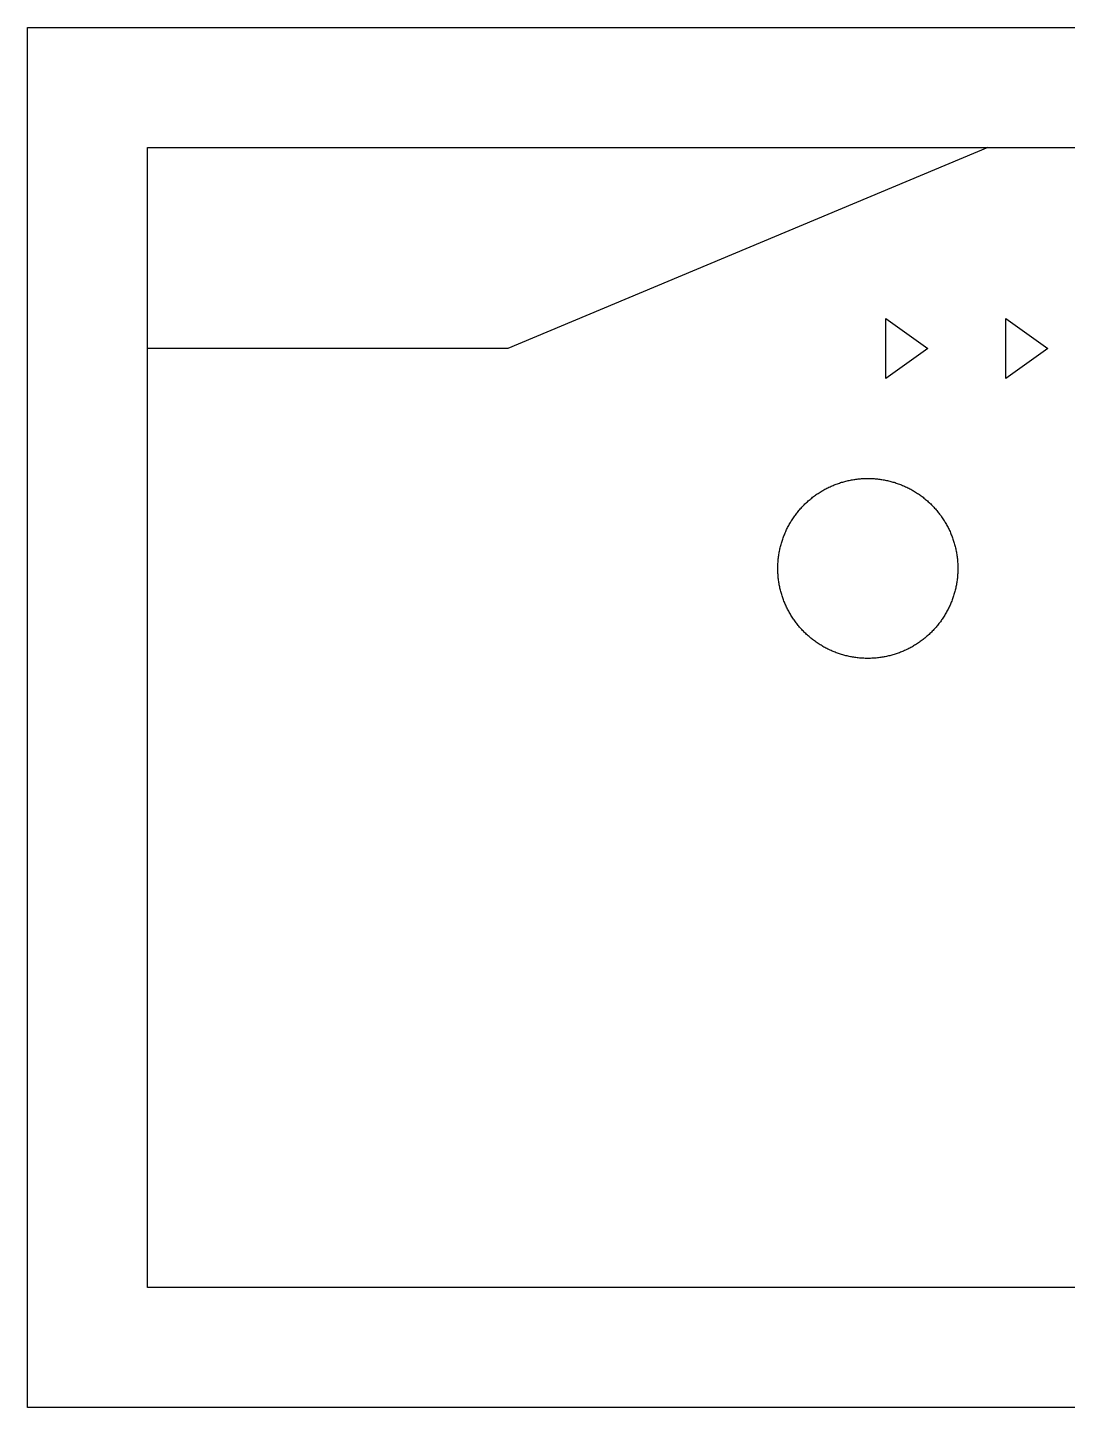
# Model space of a CAD drawing. Extents: x -22000 to 22000, y -14875 to 8125.
# Drawn here: x -22000 to -4675, y -14875 to 8125 of the extents above; entities that cross this region are included whole.
import ezdxf

# ---------------------------------------------------------------- set-up
doc = ezdxf.new("R2010")
doc.units = 0
for name, color, linetype in [('L130D0_Layer1', 6, 'CONTINUOUS'), ('L131D0_Via1-2', 5, 'CONTINUOUS'), ('L133D0_IOs', 2, 'CONTINUOUS'), ('L134D0_PDMS', 1, 'CONTINUOUS'), ('L135D0_MouldEdge', 3, 'CONTINUOUS')]:
    doc.layers.add(name, color=color, linetype=linetype)

msp = doc.modelspace()

# ---------------------------------------------------------------- linework, layer by layer
at = {"layer": 'L130D0_Layer1'}
for points in [[(-20000, 2775), (-20000, 6125), (-6000, 6125), (-14000, 2775)], [(-7700, 2275), (-7700, 3275), (-7000, 2775)], [(-5700, 2275), (-5700, 3275), (-5000, 2775)]]:
    msp.add_lwpolyline(points, close=True, dxfattribs=at)
at = {"layer": 'L131D0_Via1-2'}
msp.add_lwpolyline([(-8009.425, -2390), (-8028.273, -2389.763), (-8047.117, -2389.289), (-8065.953, -2388.579), (-8084.779, -2387.632), (-8103.592, -2386.448), (-8122.388, -2385.028), (-8141.165, -2383.372), (-8159.92, -2381.481), (-8178.649, -2379.353), (-8197.35, -2376.991), (-8216.02, -2374.393), (-8234.656, -2371.562), (-8253.255, -2368.496), (-8271.814, -2365.197), (-8290.33, -2361.665), (-8308.8, -2357.9), (-8327.221, -2353.904), (-8345.591, -2349.677), (-8363.906, -2345.219), (-8382.164, -2340.531), (-8400.361, -2335.614), (-8418.495, -2330.469), (-8436.563, -2325.096), (-8454.562, -2319.497), (-8472.489, -2313.672), (-8490.342, -2307.623), (-8508.117, -2301.349), (-8525.812, -2294.853), (-8543.424, -2288.134), (-8560.95, -2281.195), (-8578.387, -2274.036), (-8595.734, -2266.659), (-8612.986, -2259.064), (-8630.141, -2251.254), (-8647.197, -2243.228), (-8664.15, -2234.988), (-8680.999, -2226.536), (-8697.74, -2217.873), (-8714.371, -2209.001), (-8730.89, -2199.92), (-8747.292, -2190.632), (-8763.577, -2181.139), (-8779.741, -2171.441), (-8795.782, -2161.542), (-8811.698, -2151.442), (-8827.485, -2141.142), (-8843.142, -2130.645), (-8858.665, -2119.952), (-8874.053, -2109.065), (-8889.303, -2097.986), (-8904.412, -2086.715), (-8919.379, -2075.256), (-8934.2, -2063.609), (-8948.874, -2051.778), (-8963.398, -2039.762), (-8977.77, -2027.565), (-8991.987, -2015.189), (-9006.048, -2002.635), (-9019.95, -1989.905), (-9033.691, -1977.001), (-9047.269, -1963.926), (-9060.681, -1950.681), (-9073.926, -1937.269), (-9087.001, -1923.691), (-9099.905, -1909.95), (-9112.635, -1896.048), (-9125.189, -1881.987), (-9137.565, -1867.77), (-9149.762, -1853.398), (-9161.778, -1838.874), (-9173.609, -1824.2), (-9185.256, -1809.379), (-9196.715, -1794.412), (-9207.986, -1779.303), (-9219.065, -1764.053), (-9229.952, -1748.665), (-9240.645, -1733.142), (-9251.142, -1717.485), (-9261.442, -1701.698), (-9271.542, -1685.782), (-9281.441, -1669.741), (-9291.139, -1653.577), (-9300.632, -1637.292), (-9309.92, -1620.89), (-9319.001, -1604.371), (-9327.873, -1587.74), (-9336.536, -1570.999), (-9344.988, -1554.15), (-9353.228, -1537.197), (-9361.254, -1520.141), (-9369.064, -1502.986), (-9376.659, -1485.734), (-9384.036, -1468.387), (-9391.195, -1450.95), (-9398.134, -1433.424), (-9404.853, -1415.812), (-9411.349, -1398.117), (-9417.623, -1380.342), (-9423.672, -1362.489), (-9429.497, -1344.562), (-9435.096, -1326.563), (-9440.469, -1308.495), (-9445.614, -1290.361), (-9450.531, -1272.164), (-9455.219, -1253.906), (-9459.677, -1235.591), (-9463.904, -1217.221), (-9467.9, -1198.8), (-9471.665, -1180.33), (-9475.197, -1161.814), (-9478.496, -1143.255), (-9481.562, -1124.656), (-9484.393, -1106.02), (-9486.991, -1087.35), (-9489.353, -1068.649), (-9491.481, -1049.92), (-9493.372, -1031.165), (-9495.028, -1012.388), (-9496.448, -993.592), (-9497.632, -974.779), (-9498.579, -955.953), (-9499.289, -937.117), (-9499.763, -918.273), (-9500, -899.425), (-9500, -880.575), (-9499.763, -861.727), (-9499.289, -842.883), (-9498.579, -824.047), (-9497.632, -805.221), (-9496.448, -786.408), (-9495.028, -767.612), (-9493.372, -748.835), (-9491.481, -730.08), (-9489.353, -711.351), (-9486.991, -692.65), (-9484.393, -673.98), (-9481.562, -655.344), (-9478.496, -636.745), (-9475.197, -618.186), (-9471.665, -599.67), (-9467.9, -581.2), (-9463.904, -562.779), (-9459.677, -544.409), (-9455.219, -526.094), (-9450.531, -507.836), (-9445.614, -489.639), (-9440.469, -471.505), (-9435.096, -453.437), (-9429.497, -435.438), (-9423.672, -417.511), (-9417.623, -399.658), (-9411.349, -381.883), (-9404.853, -364.188), (-9398.134, -346.576), (-9391.195, -329.05), (-9384.036, -311.613), (-9376.659, -294.266), (-9369.064, -277.014), (-9361.254, -259.859), (-9353.228, -242.803), (-9344.988, -225.85), (-9336.536, -209.001), (-9327.873, -192.26), (-9319.001, -175.629), (-9309.92, -159.11), (-9300.632, -142.708), (-9291.139, -126.423), (-9281.441, -110.259), (-9271.542, -94.218), (-9261.442, -78.302), (-9251.142, -62.515), (-9240.645, -46.858), (-9229.952, -31.335), (-9219.065, -15.947), (-9207.986, -0.697), (-9196.715, 14.412), (-9185.256, 29.379), (-9173.609, 44.2), (-9161.778, 58.874), (-9149.762, 73.398), (-9137.565, 87.77), (-9125.189, 101.987), (-9112.635, 116.048), (-9099.905, 129.95), (-9087.001, 143.691), (-9073.926, 157.269), (-9060.681, 170.681), (-9047.269, 183.926), (-9033.691, 197.001), (-9019.95, 209.905), (-9006.048, 222.635), (-8991.987, 235.189), (-8977.77, 247.565), (-8963.398, 259.762), (-8948.874, 271.778), (-8934.2, 283.609), (-8919.379, 295.256), (-8904.412, 306.715), (-8889.303, 317.986), (-8874.053, 329.065), (-8858.665, 339.952), (-8843.142, 350.645), (-8827.485, 361.142), (-8811.698, 371.442), (-8795.782, 381.542), (-8779.741, 391.441), (-8763.577, 401.139), (-8747.292, 410.632), (-8730.89, 419.92), (-8714.371, 429.001), (-8697.74, 437.873), (-8680.999, 446.536), (-8664.15, 454.988), (-8647.197, 463.228), (-8630.141, 471.254), (-8612.986, 479.064), (-8595.734, 486.659), (-8578.387, 494.036), (-8560.95, 501.195), (-8543.424, 508.134), (-8525.812, 514.853), (-8508.117, 521.349), (-8490.342, 527.623), (-8472.489, 533.672), (-8454.562, 539.497), (-8436.563, 545.096), (-8418.495, 550.469), (-8400.361, 555.614), (-8382.164, 560.531), (-8363.906, 565.219), (-8345.591, 569.677), (-8327.221, 573.904), (-8308.8, 577.9), (-8290.33, 581.665), (-8271.814, 585.197), (-8253.255, 588.496), (-8234.656, 591.562), (-8216.02, 594.393), (-8197.35, 596.991), (-8178.649, 599.353), (-8159.92, 601.481), (-8141.165, 603.372), (-8122.388, 605.028), (-8103.592, 606.448), (-8084.779, 607.632), (-8065.953, 608.579), (-8047.117, 609.289), (-8028.273, 609.763), (-8009.425, 610), (-7990.575, 610), (-7971.727, 609.763), (-7952.883, 609.289), (-7934.047, 608.579), (-7915.221, 607.632), (-7896.408, 606.448), (-7877.612, 605.028), (-7858.835, 603.372), (-7840.08, 601.481), (-7821.351, 599.353), (-7802.65, 596.991), (-7783.98, 594.393), (-7765.344, 591.562), (-7746.745, 588.496), (-7728.186, 585.197), (-7709.67, 581.665), (-7691.2, 577.9), (-7672.779, 573.904), (-7654.409, 569.677), (-7636.094, 565.219), (-7617.836, 560.531), (-7599.639, 555.614), (-7581.505, 550.469), (-7563.437, 545.096), (-7545.438, 539.497), (-7527.511, 533.672), (-7509.658, 527.623), (-7491.883, 521.349), (-7474.188, 514.853), (-7456.576, 508.134), (-7439.05, 501.195), (-7421.613, 494.036), (-7404.266, 486.659), (-7387.014, 479.064), (-7369.859, 471.254), (-7352.803, 463.228), (-7335.85, 454.988), (-7319.001, 446.536), (-7302.26, 437.873), (-7285.629, 429.001), (-7269.11, 419.92), (-7252.708, 410.632), (-7236.423, 401.139), (-7220.259, 391.441), (-7204.218, 381.542), (-7188.302, 371.442), (-7172.515, 361.142), (-7156.858, 350.645), (-7141.335, 339.952), (-7125.947, 329.065), (-7110.697, 317.986), (-7095.588, 306.715), (-7080.621, 295.256), (-7065.8, 283.609), (-7051.126, 271.778), (-7036.602, 259.762), (-7022.23, 247.565), (-7008.013, 235.189), (-6993.952, 222.635), (-6980.05, 209.905), (-6966.309, 197.001), (-6952.731, 183.926), (-6939.319, 170.681), (-6926.074, 157.269), (-6912.999, 143.691), (-6900.095, 129.95), (-6887.365, 116.048), (-6874.811, 101.987), (-6862.435, 87.77), (-6850.238, 73.398), (-6838.222, 58.874), (-6826.391, 44.2), (-6814.744, 29.379), (-6803.285, 14.412), (-6792.014, -0.697), (-6780.935, -15.947), (-6770.048, -31.335), (-6759.355, -46.858), (-6748.858, -62.515), (-6738.558, -78.302), (-6728.458, -94.218), (-6718.559, -110.259), (-6708.861, -126.423), (-6699.368, -142.708), (-6690.08, -159.11), (-6680.999, -175.629), (-6672.127, -192.26), (-6663.464, -209.001), (-6655.012, -225.85), (-6646.772, -242.803), (-6638.746, -259.859), (-6630.936, -277.014), (-6623.341, -294.266), (-6615.964, -311.613), (-6608.805, -329.05), (-6601.866, -346.576), (-6595.147, -364.188), (-6588.651, -381.883), (-6582.377, -399.658), (-6576.328, -417.511), (-6570.503, -435.438), (-6564.904, -453.437), (-6559.531, -471.505), (-6554.386, -489.639), (-6549.469, -507.836), (-6544.781, -526.094), (-6540.323, -544.409), (-6536.096, -562.779), (-6532.1, -581.2), (-6528.335, -599.67), (-6524.803, -618.186), (-6521.504, -636.745), (-6518.438, -655.344), (-6515.607, -673.98), (-6513.009, -692.65), (-6510.647, -711.351), (-6508.519, -730.08), (-6506.628, -748.835), (-6504.972, -767.612), (-6503.552, -786.408), (-6502.368, -805.221), (-6501.421, -824.047), (-6500.711, -842.883), (-6500.237, -861.727), (-6500, -880.575), (-6500, -899.425), (-6500.237, -918.273), (-6500.711, -937.117), (-6501.421, -955.953), (-6502.368, -974.779), (-6503.552, -993.592), (-6504.972, -1012.388), (-6506.628, -1031.165), (-6508.519, -1049.92), (-6510.647, -1068.649), (-6513.009, -1087.35), (-6515.607, -1106.02), (-6518.438, -1124.656), (-6521.504, -1143.255), (-6524.803, -1161.814), (-6528.335, -1180.33), (-6532.1, -1198.8), (-6536.096, -1217.221), (-6540.323, -1235.591), (-6544.781, -1253.906), (-6549.469, -1272.164), (-6554.386, -1290.361), (-6559.531, -1308.495), (-6564.904, -1326.563), (-6570.503, -1344.562), (-6576.328, -1362.489), (-6582.377, -1380.342), (-6588.651, -1398.117), (-6595.147, -1415.812), (-6601.866, -1433.424), (-6608.805, -1450.95), (-6615.964, -1468.387), (-6623.341, -1485.734), (-6630.936, -1502.986), (-6638.746, -1520.141), (-6646.772, -1537.197), (-6655.012, -1554.15), (-6663.464, -1570.999), (-6672.127, -1587.74), (-6680.999, -1604.371), (-6690.08, -1620.89), (-6699.368, -1637.292), (-6708.861, -1653.577), (-6718.559, -1669.741), (-6728.458, -1685.782), (-6738.558, -1701.698), (-6748.858, -1717.485), (-6759.355, -1733.142), (-6770.048, -1748.665), (-6780.935, -1764.053), (-6792.014, -1779.303), (-6803.285, -1794.412), (-6814.744, -1809.379), (-6826.391, -1824.2), (-6838.222, -1838.874), (-6850.238, -1853.398), (-6862.435, -1867.77), (-6874.811, -1881.987), (-6887.365, -1896.048), (-6900.095, -1909.95), (-6912.999, -1923.691), (-6926.074, -1937.269), (-6939.319, -1950.681), (-6952.731, -1963.926), (-6966.309, -1977.001), (-6980.05, -1989.905), (-6993.952, -2002.635), (-7008.013, -2015.189), (-7022.23, -2027.565), (-7036.602, -2039.762), (-7051.126, -2051.778), (-7065.8, -2063.609), (-7080.621, -2075.256), (-7095.588, -2086.715), (-7110.697, -2097.986), (-7125.947, -2109.065), (-7141.335, -2119.952), (-7156.858, -2130.645), (-7172.515, -2141.142), (-7188.302, -2151.442), (-7204.218, -2161.542), (-7220.259, -2171.441), (-7236.423, -2181.139), (-7252.708, -2190.632), (-7269.11, -2199.92), (-7285.629, -2209.001), (-7302.26, -2217.873), (-7319.001, -2226.536), (-7335.85, -2234.988), (-7352.803, -2243.228), (-7369.859, -2251.254), (-7387.014, -2259.064), (-7404.266, -2266.659), (-7421.613, -2274.036), (-7439.05, -2281.195), (-7456.576, -2288.134), (-7474.188, -2294.853), (-7491.883, -2301.349), (-7509.658, -2307.623), (-7527.511, -2313.672), (-7545.438, -2319.497), (-7563.437, -2325.096), (-7581.505, -2330.469), (-7599.639, -2335.614), (-7617.836, -2340.531), (-7636.094, -2345.219), (-7654.409, -2349.677), (-7672.779, -2353.904), (-7691.2, -2357.9), (-7709.67, -2361.665), (-7728.186, -2365.197), (-7746.745, -2368.496), (-7765.344, -2371.562), (-7783.98, -2374.393), (-7802.65, -2376.991), (-7821.351, -2379.353), (-7840.08, -2381.481), (-7858.835, -2383.372), (-7877.612, -2385.028), (-7896.408, -2386.448), (-7915.221, -2387.632), (-7934.047, -2388.579), (-7952.883, -2389.289), (-7971.727, -2389.763), (-7990.575, -2390)], close=True, dxfattribs=at)
at = {"layer": 'L133D0_IOs'}
msp.add_lwpolyline([(-8009.425, -2390), (-8028.273, -2389.763), (-8047.117, -2389.289), (-8065.953, -2388.579), (-8084.779, -2387.632), (-8103.592, -2386.448), (-8122.388, -2385.028), (-8141.165, -2383.372), (-8159.92, -2381.481), (-8178.649, -2379.353), (-8197.35, -2376.991), (-8216.02, -2374.393), (-8234.656, -2371.562), (-8253.255, -2368.496), (-8271.814, -2365.197), (-8290.33, -2361.665), (-8308.8, -2357.9), (-8327.221, -2353.904), (-8345.591, -2349.677), (-8363.906, -2345.219), (-8382.164, -2340.531), (-8400.361, -2335.614), (-8418.495, -2330.469), (-8436.563, -2325.096), (-8454.562, -2319.497), (-8472.489, -2313.672), (-8490.342, -2307.623), (-8508.117, -2301.349), (-8525.812, -2294.853), (-8543.424, -2288.134), (-8560.95, -2281.195), (-8578.387, -2274.036), (-8595.734, -2266.659), (-8612.986, -2259.064), (-8630.141, -2251.254), (-8647.197, -2243.228), (-8664.15, -2234.988), (-8680.999, -2226.536), (-8697.74, -2217.873), (-8714.371, -2209.001), (-8730.89, -2199.92), (-8747.292, -2190.632), (-8763.577, -2181.139), (-8779.741, -2171.441), (-8795.782, -2161.542), (-8811.698, -2151.442), (-8827.485, -2141.142), (-8843.142, -2130.645), (-8858.665, -2119.952), (-8874.053, -2109.065), (-8889.303, -2097.986), (-8904.412, -2086.715), (-8919.379, -2075.256), (-8934.2, -2063.609), (-8948.874, -2051.778), (-8963.398, -2039.762), (-8977.77, -2027.565), (-8991.987, -2015.189), (-9006.048, -2002.635), (-9019.95, -1989.905), (-9033.691, -1977.001), (-9047.269, -1963.926), (-9060.681, -1950.681), (-9073.926, -1937.269), (-9087.001, -1923.691), (-9099.905, -1909.95), (-9112.635, -1896.048), (-9125.189, -1881.987), (-9137.565, -1867.77), (-9149.762, -1853.398), (-9161.778, -1838.874), (-9173.609, -1824.2), (-9185.256, -1809.379), (-9196.715, -1794.412), (-9207.986, -1779.303), (-9219.065, -1764.053), (-9229.952, -1748.665), (-9240.645, -1733.142), (-9251.142, -1717.485), (-9261.442, -1701.698), (-9271.542, -1685.782), (-9281.441, -1669.741), (-9291.139, -1653.577), (-9300.632, -1637.292), (-9309.92, -1620.89), (-9319.001, -1604.371), (-9327.873, -1587.74), (-9336.536, -1570.999), (-9344.988, -1554.15), (-9353.228, -1537.197), (-9361.254, -1520.141), (-9369.064, -1502.986), (-9376.659, -1485.734), (-9384.036, -1468.387), (-9391.195, -1450.95), (-9398.134, -1433.424), (-9404.853, -1415.812), (-9411.349, -1398.117), (-9417.623, -1380.342), (-9423.672, -1362.489), (-9429.497, -1344.562), (-9435.096, -1326.563), (-9440.469, -1308.495), (-9445.614, -1290.361), (-9450.531, -1272.164), (-9455.219, -1253.906), (-9459.677, -1235.591), (-9463.904, -1217.221), (-9467.9, -1198.8), (-9471.665, -1180.33), (-9475.197, -1161.814), (-9478.496, -1143.255), (-9481.562, -1124.656), (-9484.393, -1106.02), (-9486.991, -1087.35), (-9489.353, -1068.649), (-9491.481, -1049.92), (-9493.372, -1031.165), (-9495.028, -1012.388), (-9496.448, -993.592), (-9497.632, -974.779), (-9498.579, -955.953), (-9499.289, -937.117), (-9499.763, -918.273), (-9500, -899.425), (-9500, -880.575), (-9499.763, -861.727), (-9499.289, -842.883), (-9498.579, -824.047), (-9497.632, -805.221), (-9496.448, -786.408), (-9495.028, -767.612), (-9493.372, -748.835), (-9491.481, -730.08), (-9489.353, -711.351), (-9486.991, -692.65), (-9484.393, -673.98), (-9481.562, -655.344), (-9478.496, -636.745), (-9475.197, -618.186), (-9471.665, -599.67), (-9467.9, -581.2), (-9463.904, -562.779), (-9459.677, -544.409), (-9455.219, -526.094), (-9450.531, -507.836), (-9445.614, -489.639), (-9440.469, -471.505), (-9435.096, -453.437), (-9429.497, -435.438), (-9423.672, -417.511), (-9417.623, -399.658), (-9411.349, -381.883), (-9404.853, -364.188), (-9398.134, -346.576), (-9391.195, -329.05), (-9384.036, -311.613), (-9376.659, -294.266), (-9369.064, -277.014), (-9361.254, -259.859), (-9353.228, -242.803), (-9344.988, -225.85), (-9336.536, -209.001), (-9327.873, -192.26), (-9319.001, -175.629), (-9309.92, -159.11), (-9300.632, -142.708), (-9291.139, -126.423), (-9281.441, -110.259), (-9271.542, -94.218), (-9261.442, -78.302), (-9251.142, -62.515), (-9240.645, -46.858), (-9229.952, -31.335), (-9219.065, -15.947), (-9207.986, -0.697), (-9196.715, 14.412), (-9185.256, 29.379), (-9173.609, 44.2), (-9161.778, 58.874), (-9149.762, 73.398), (-9137.565, 87.77), (-9125.189, 101.987), (-9112.635, 116.048), (-9099.905, 129.95), (-9087.001, 143.691), (-9073.926, 157.269), (-9060.681, 170.681), (-9047.269, 183.926), (-9033.691, 197.001), (-9019.95, 209.905), (-9006.048, 222.635), (-8991.987, 235.189), (-8977.77, 247.565), (-8963.398, 259.762), (-8948.874, 271.778), (-8934.2, 283.609), (-8919.379, 295.256), (-8904.412, 306.715), (-8889.303, 317.986), (-8874.053, 329.065), (-8858.665, 339.952), (-8843.142, 350.645), (-8827.485, 361.142), (-8811.698, 371.442), (-8795.782, 381.542), (-8779.741, 391.441), (-8763.577, 401.139), (-8747.292, 410.632), (-8730.89, 419.92), (-8714.371, 429.001), (-8697.74, 437.873), (-8680.999, 446.536), (-8664.15, 454.988), (-8647.197, 463.228), (-8630.141, 471.254), (-8612.986, 479.064), (-8595.734, 486.659), (-8578.387, 494.036), (-8560.95, 501.195), (-8543.424, 508.134), (-8525.812, 514.853), (-8508.117, 521.349), (-8490.342, 527.623), (-8472.489, 533.672), (-8454.562, 539.497), (-8436.563, 545.096), (-8418.495, 550.469), (-8400.361, 555.614), (-8382.164, 560.531), (-8363.906, 565.219), (-8345.591, 569.677), (-8327.221, 573.904), (-8308.8, 577.9), (-8290.33, 581.665), (-8271.814, 585.197), (-8253.255, 588.496), (-8234.656, 591.562), (-8216.02, 594.393), (-8197.35, 596.991), (-8178.649, 599.353), (-8159.92, 601.481), (-8141.165, 603.372), (-8122.388, 605.028), (-8103.592, 606.448), (-8084.779, 607.632), (-8065.953, 608.579), (-8047.117, 609.289), (-8028.273, 609.763), (-8009.425, 610), (-7990.575, 610), (-7971.727, 609.763), (-7952.883, 609.289), (-7934.047, 608.579), (-7915.221, 607.632), (-7896.408, 606.448), (-7877.612, 605.028), (-7858.835, 603.372), (-7840.08, 601.481), (-7821.351, 599.353), (-7802.65, 596.991), (-7783.98, 594.393), (-7765.344, 591.562), (-7746.745, 588.496), (-7728.186, 585.197), (-7709.67, 581.665), (-7691.2, 577.9), (-7672.779, 573.904), (-7654.409, 569.677), (-7636.094, 565.219), (-7617.836, 560.531), (-7599.639, 555.614), (-7581.505, 550.469), (-7563.437, 545.096), (-7545.438, 539.497), (-7527.511, 533.672), (-7509.658, 527.623), (-7491.883, 521.349), (-7474.188, 514.853), (-7456.576, 508.134), (-7439.05, 501.195), (-7421.613, 494.036), (-7404.266, 486.659), (-7387.014, 479.064), (-7369.859, 471.254), (-7352.803, 463.228), (-7335.85, 454.988), (-7319.001, 446.536), (-7302.26, 437.873), (-7285.629, 429.001), (-7269.11, 419.92), (-7252.708, 410.632), (-7236.423, 401.139), (-7220.259, 391.441), (-7204.218, 381.542), (-7188.302, 371.442), (-7172.515, 361.142), (-7156.858, 350.645), (-7141.335, 339.952), (-7125.947, 329.065), (-7110.697, 317.986), (-7095.588, 306.715), (-7080.621, 295.256), (-7065.8, 283.609), (-7051.126, 271.778), (-7036.602, 259.762), (-7022.23, 247.565), (-7008.013, 235.189), (-6993.952, 222.635), (-6980.05, 209.905), (-6966.309, 197.001), (-6952.731, 183.926), (-6939.319, 170.681), (-6926.074, 157.269), (-6912.999, 143.691), (-6900.095, 129.95), (-6887.365, 116.048), (-6874.811, 101.987), (-6862.435, 87.77), (-6850.238, 73.398), (-6838.222, 58.874), (-6826.391, 44.2), (-6814.744, 29.379), (-6803.285, 14.412), (-6792.014, -0.697), (-6780.935, -15.947), (-6770.048, -31.335), (-6759.355, -46.858), (-6748.858, -62.515), (-6738.558, -78.302), (-6728.458, -94.218), (-6718.559, -110.259), (-6708.861, -126.423), (-6699.368, -142.708), (-6690.08, -159.11), (-6680.999, -175.629), (-6672.127, -192.26), (-6663.464, -209.001), (-6655.012, -225.85), (-6646.772, -242.803), (-6638.746, -259.859), (-6630.936, -277.014), (-6623.341, -294.266), (-6615.964, -311.613), (-6608.805, -329.05), (-6601.866, -346.576), (-6595.147, -364.188), (-6588.651, -381.883), (-6582.377, -399.658), (-6576.328, -417.511), (-6570.503, -435.438), (-6564.904, -453.437), (-6559.531, -471.505), (-6554.386, -489.639), (-6549.469, -507.836), (-6544.781, -526.094), (-6540.323, -544.409), (-6536.096, -562.779), (-6532.1, -581.2), (-6528.335, -599.67), (-6524.803, -618.186), (-6521.504, -636.745), (-6518.438, -655.344), (-6515.607, -673.98), (-6513.009, -692.65), (-6510.647, -711.351), (-6508.519, -730.08), (-6506.628, -748.835), (-6504.972, -767.612), (-6503.552, -786.408), (-6502.368, -805.221), (-6501.421, -824.047), (-6500.711, -842.883), (-6500.237, -861.727), (-6500, -880.575), (-6500, -899.425), (-6500.237, -918.273), (-6500.711, -937.117), (-6501.421, -955.953), (-6502.368, -974.779), (-6503.552, -993.592), (-6504.972, -1012.388), (-6506.628, -1031.165), (-6508.519, -1049.92), (-6510.647, -1068.649), (-6513.009, -1087.35), (-6515.607, -1106.02), (-6518.438, -1124.656), (-6521.504, -1143.255), (-6524.803, -1161.814), (-6528.335, -1180.33), (-6532.1, -1198.8), (-6536.096, -1217.221), (-6540.323, -1235.591), (-6544.781, -1253.906), (-6549.469, -1272.164), (-6554.386, -1290.361), (-6559.531, -1308.495), (-6564.904, -1326.563), (-6570.503, -1344.562), (-6576.328, -1362.489), (-6582.377, -1380.342), (-6588.651, -1398.117), (-6595.147, -1415.812), (-6601.866, -1433.424), (-6608.805, -1450.95), (-6615.964, -1468.387), (-6623.341, -1485.734), (-6630.936, -1502.986), (-6638.746, -1520.141), (-6646.772, -1537.197), (-6655.012, -1554.15), (-6663.464, -1570.999), (-6672.127, -1587.74), (-6680.999, -1604.371), (-6690.08, -1620.89), (-6699.368, -1637.292), (-6708.861, -1653.577), (-6718.559, -1669.741), (-6728.458, -1685.782), (-6738.558, -1701.698), (-6748.858, -1717.485), (-6759.355, -1733.142), (-6770.048, -1748.665), (-6780.935, -1764.053), (-6792.014, -1779.303), (-6803.285, -1794.412), (-6814.744, -1809.379), (-6826.391, -1824.2), (-6838.222, -1838.874), (-6850.238, -1853.398), (-6862.435, -1867.77), (-6874.811, -1881.987), (-6887.365, -1896.048), (-6900.095, -1909.95), (-6912.999, -1923.691), (-6926.074, -1937.269), (-6939.319, -1950.681), (-6952.731, -1963.926), (-6966.309, -1977.001), (-6980.05, -1989.905), (-6993.952, -2002.635), (-7008.013, -2015.189), (-7022.23, -2027.565), (-7036.602, -2039.762), (-7051.126, -2051.778), (-7065.8, -2063.609), (-7080.621, -2075.256), (-7095.588, -2086.715), (-7110.697, -2097.986), (-7125.947, -2109.065), (-7141.335, -2119.952), (-7156.858, -2130.645), (-7172.515, -2141.142), (-7188.302, -2151.442), (-7204.218, -2161.542), (-7220.259, -2171.441), (-7236.423, -2181.139), (-7252.708, -2190.632), (-7269.11, -2199.92), (-7285.629, -2209.001), (-7302.26, -2217.873), (-7319.001, -2226.536), (-7335.85, -2234.988), (-7352.803, -2243.228), (-7369.859, -2251.254), (-7387.014, -2259.064), (-7404.266, -2266.659), (-7421.613, -2274.036), (-7439.05, -2281.195), (-7456.576, -2288.134), (-7474.188, -2294.853), (-7491.883, -2301.349), (-7509.658, -2307.623), (-7527.511, -2313.672), (-7545.438, -2319.497), (-7563.437, -2325.096), (-7581.505, -2330.469), (-7599.639, -2335.614), (-7617.836, -2340.531), (-7636.094, -2345.219), (-7654.409, -2349.677), (-7672.779, -2353.904), (-7691.2, -2357.9), (-7709.67, -2361.665), (-7728.186, -2365.197), (-7746.745, -2368.496), (-7765.344, -2371.562), (-7783.98, -2374.393), (-7802.65, -2376.991), (-7821.351, -2379.353), (-7840.08, -2381.481), (-7858.835, -2383.372), (-7877.612, -2385.028), (-7896.408, -2386.448), (-7915.221, -2387.632), (-7934.047, -2388.579), (-7952.883, -2389.289), (-7971.727, -2389.763), (-7990.575, -2390)], close=True, dxfattribs=at)
at = {"layer": 'L134D0_PDMS'}
msp.add_lwpolyline([(-20000, -12875), (-20000, 6125), (20000, 6125), (20000, -12875)], close=True, dxfattribs=at)
at = {"layer": 'L135D0_MouldEdge'}
msp.add_lwpolyline([(-22000, -14875), (-22000, 8125), (22000, 8125), (22000, -14875)], close=True, dxfattribs=at)

doc.saveas('drawing.dxf')
